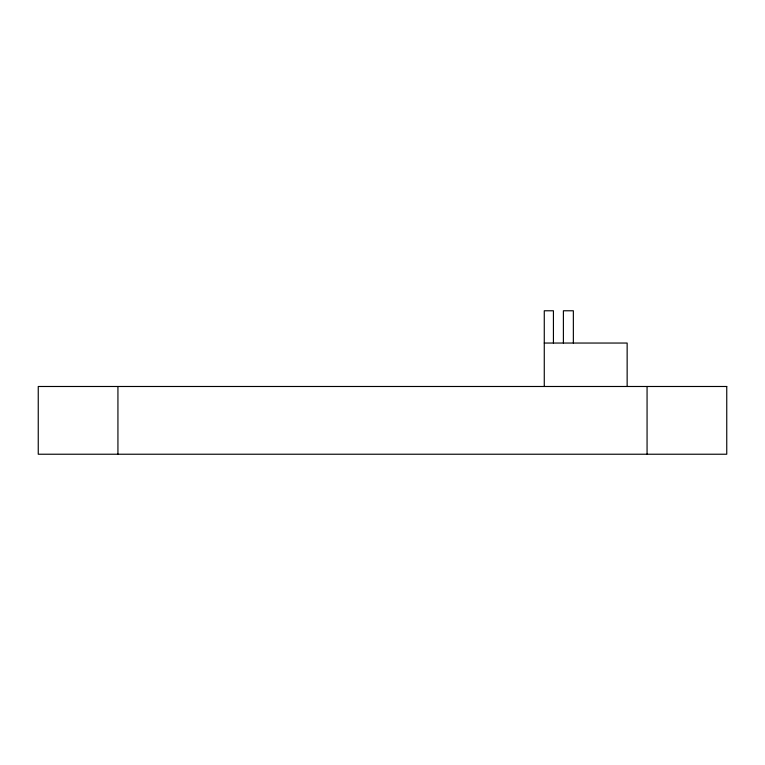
<?xml version="1.0" encoding="UTF-8"?>
<svg xmlns="http://www.w3.org/2000/svg" width="765" height="765" viewBox="0 0 765 765"><rect width="100%" height="100%" fill="white"/><g stroke="black" fill="none" stroke-linecap="round" stroke-linejoin="round"><path stroke-width="1.15" d="M544.269 343.045L627.147 343.045L627.147 386.488M647.066 386.488L647.066 454.228M573.358 343.045L573.358 310.772L563.394 310.772L563.394 343.045M553.43 343.045L553.43 310.772L544.269 310.772L544.269 386.488M117.934 386.488L117.934 454.228M726.75 386.488L38.25 386.488L38.25 454.228L726.75 454.228L726.75 386.488"/></g></svg>
